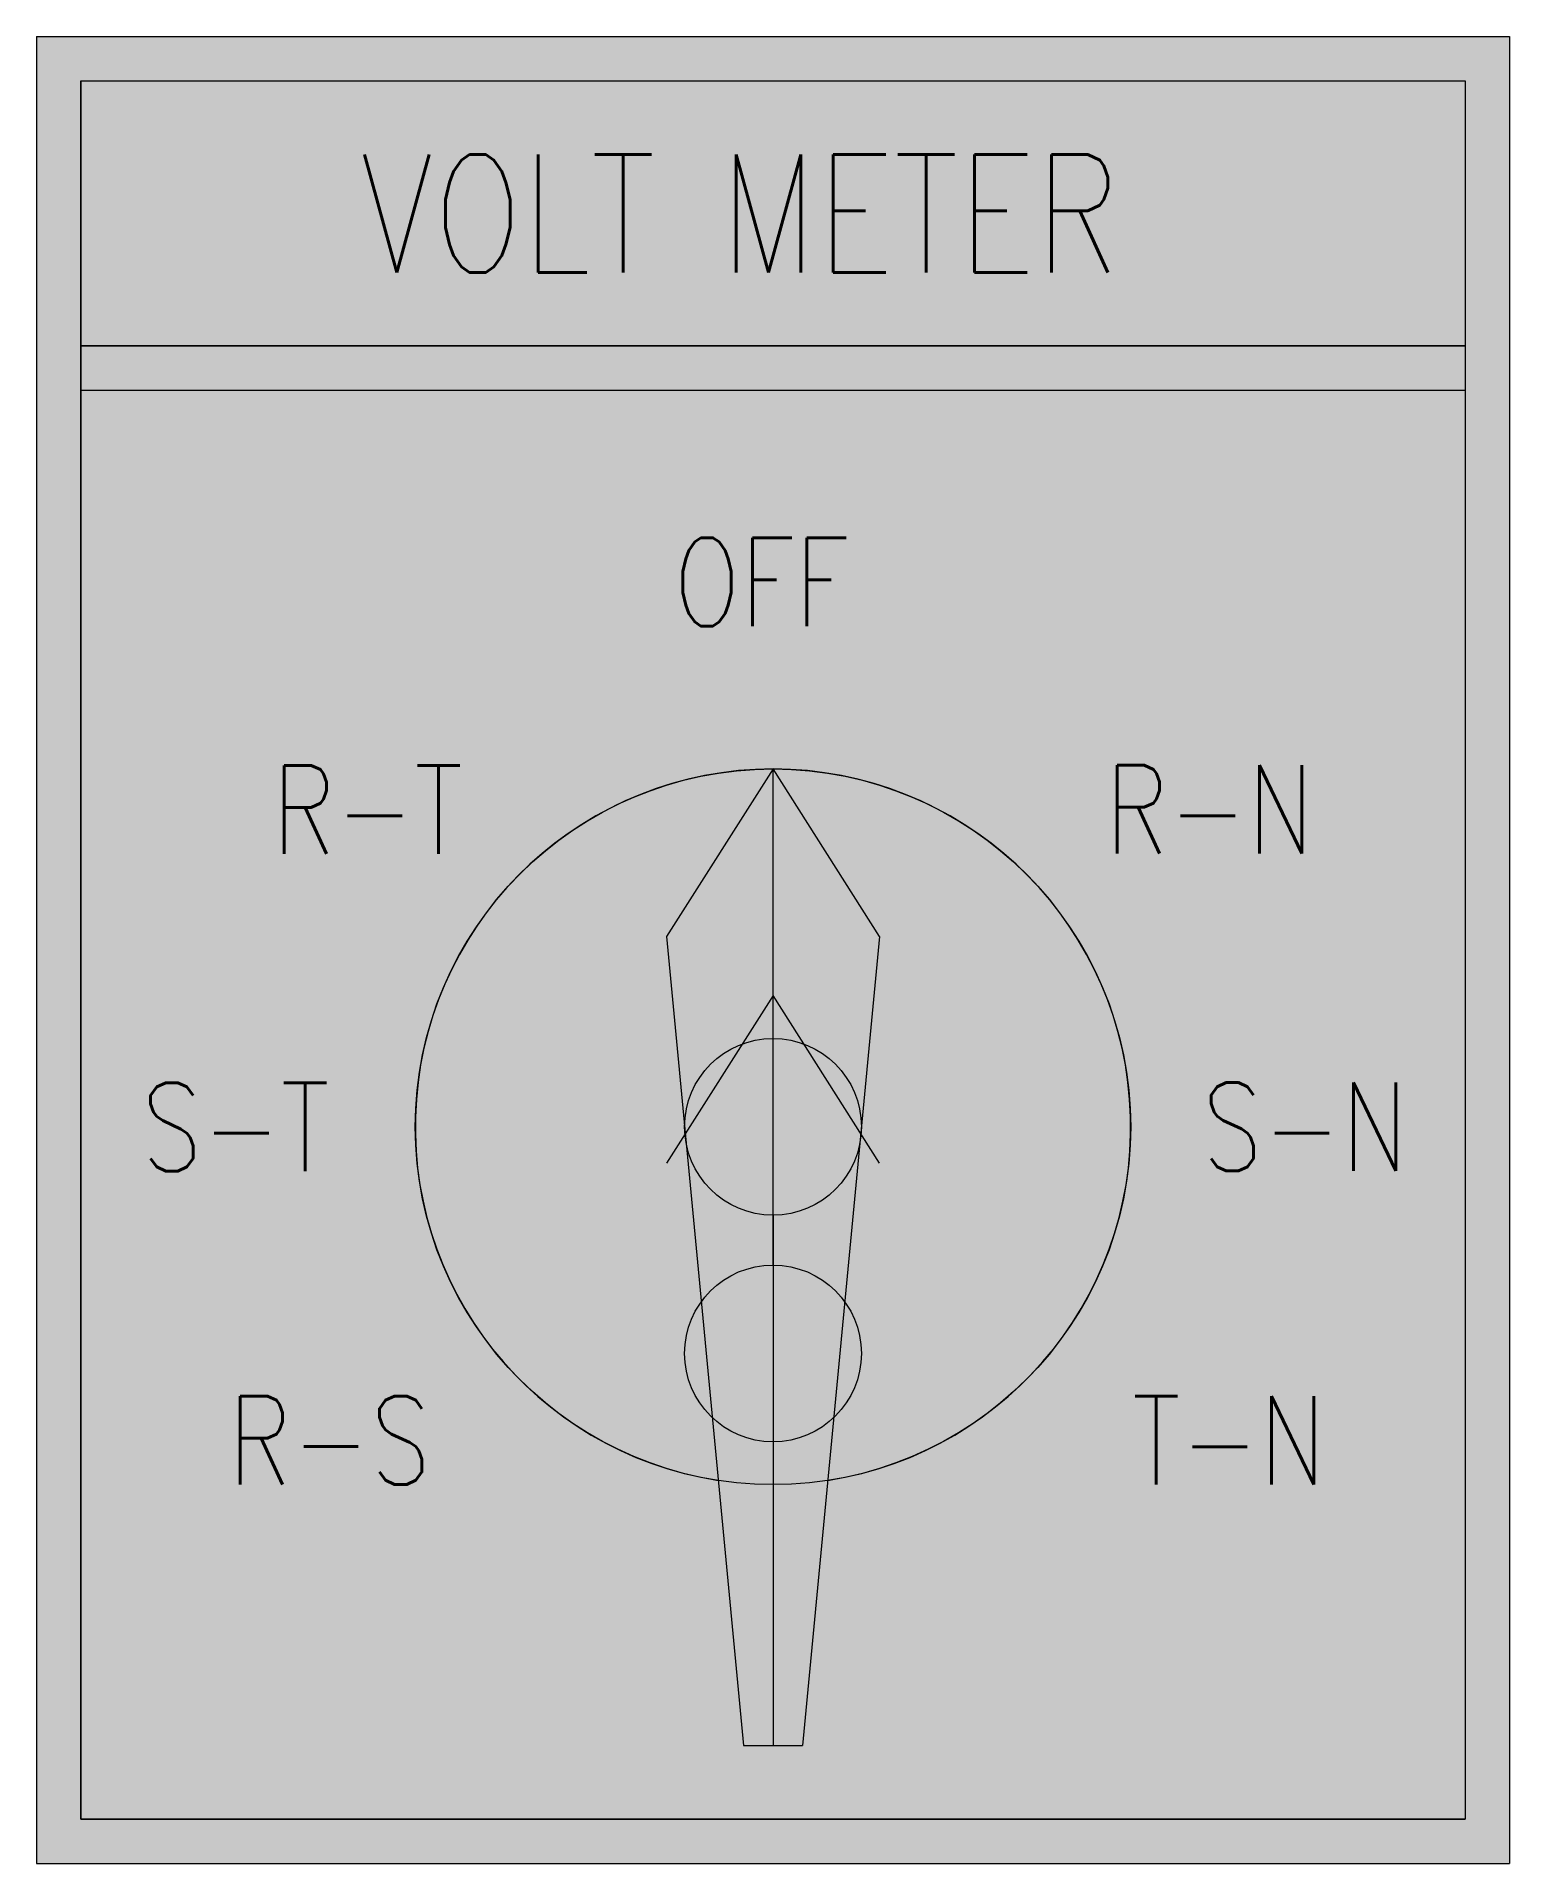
# Model space of a CAD drawing. Header units: millimetres. Extents: x 0 to 50, y 0 to 62.
import ezdxf

# ---------------------------------------------------------------- set-up
doc = ezdxf.new("R2010")
doc.units = ezdxf.units.MM
doc.layers.add('OBJ1', color=2, linetype='Continuous')
doc.styles.add('HTXT1', font='romans.shx', dxfattribs={"width": 0.8, "height": 3, "bigfont": 'extfont.shx'})

# ---------------------------------------------------------------- blocks, each defined once
blk = doc.blocks.new('*U166')
at = {"layer": 'OBJ1', "lineweight": 15}
h = blk.add_hatch(color=250, dxfattribs=at)
h.paths.add_polyline_path([(25, 37), (-25, 37), (-25, -25), (25, -25)])
h.paths.add_polyline_path([(23.5, -23.5), (-23.5, -23.5), (-23.5, 25), (23.5, 25)], flags=16)
h.paths.add_polyline_path([(23.5, 26.5), (-23.5, 26.5), (-23.5, 35.5), (23.5, 35.5)], flags=16)
at = {"layer": 'OBJ1', "lineweight": 15, "true_color": 0xc2c2b0}
blk.add_hatch(color=9, dxfattribs=at).paths.add_polyline_path([(-23.5, 26.5), (23.5, 26.5), (23.5, 35.5), (-23.5, 35.5)])
h = blk.add_hatch(color=9, dxfattribs=at)
h.paths.add_polyline_path([(23.5, 25), (-23.5, 25), (-23.5, -23.5), (23.5, -23.5)])
h.paths.add_polyline_path([(12.143, 0, -1), (-12.143, 0, -1)], flags=16)
at = {"layer": 'OBJ1', "lineweight": 15}
for points in [[(-1.857, -12), (-2.946, -0.566, -0.047511), (-3, 0), (-3.615, 6.459), (0, 12.143, 0.926031)], [(0, 12.143), (3.615, 6.459), (3, 0, -0.047511), (2.946, -0.566), (1.857, -12, 0.926031)]]:
    blk.add_hatch(color=250, dxfattribs=at).paths.add_polyline_path(points)
at = {"layer": 'OBJ1', "lineweight": 15, "true_color": 0x1c1c1c}
blk.add_hatch(color=250, dxfattribs=at).paths.add_polyline_path([(1.857, -12, 13.000008), (-1.857, -12), (-1, -21), (1, -21)])
at = {"layer": 'OBJ1', "lineweight": 15, "true_color": 0x595959}
for points in [[(0, 12.143), (-3.615, 6.459), (-3, 0, -0.414214), (0, 3)], [(3.615, 6.459), (0, 12.143), (0, 3, -0.414214), (3, 0)], [(0, 4.452), (-3.615, -1.232), (-3, -7.691, -0.414214), (0, -4.691)], [(3.615, -1.232), (0, 4.452), (0, -4.691, -0.414214), (3, -7.691)], [(0, -3, -0.359625), (-2.946, -0.566), (-1.857, -12, 0.038405), (0, -12.143)], [(2.946, -0.566, -0.359625), (0, -3), (0, -12.143, 0.038405), (1.857, -12)], [(0, -12.143, -0.038405), (-1.857, -12), (-1, -21), (0, -21)], [(1.857, -12, -0.038405), (0, -12.143), (0, -21), (1, -21)]]:
    blk.add_hatch(color=251, dxfattribs=at).paths.add_polyline_path(points)
at = {"layer": 'OBJ1', "lineweight": 15, "true_color": 0x5e5e5e}
for points in [[(-3, 0), (-2.946, -0.566, 0.826087), (2.946, -0.566), (3, 0, 1)], [(-3, -7.691), (-2.946, -8.258, 0.826087), (2.946, -8.258), (3, -7.691, 1)]]:
    blk.add_hatch(color=251, dxfattribs=at).paths.add_polyline_path(points)
at = {"layer": 'OBJ1', "color": 19, "lineweight": 15}
for p, q in [((-25, 37), (-25, -25)), ((-25, 37), (25, 37)), ((25, 37), (25, -25)), ((-23.5, 35.5), (23.5, 35.5)), ((-23.5, 35.5), (-23.5, 26.5)), ((-23.5, 35.5), (23.5, 35.5)), ((-23.5, 26.5), (-23.5, 35.5)), ((23.5, 35.5), (23.5, 26.5)), ((23.5, 35.5), (23.5, 26.5)), ((-23.5, 27.809), (-23.5, 18.809)), ((-23.5, 18.809), (-23.5, 27.809)), ((23.5, 27.809), (23.5, 18.809)), ((23.5, 27.809), (23.5, 18.809)), ((-23.5, 26.5), (23.5, 26.5)), ((23.5, 26.5), (-23.5, 26.5)), ((-23.5, 25), (-23.5, -23.5)), ((-23.5, 25), (23.5, 25)), ((-23.5, 25), (23.5, 25)), ((-23.5, -23.5), (-23.5, 25)), ((23.5, 25), (23.5, -23.5)), ((23.5, 25), (23.5, -23.5)), ((0, 12.143), (-3.615, 6.459)), ((3.615, 6.459), (0, 12.143)), ((-3.615, 6.459), (-1, -21)), ((3.615, 6.459), (1, -21)), ((0, 4.452), (-3.615, -1.232)), ((3.615, -1.232), (0, 4.452)), ((0, -3), (0, -21)), ((-1, -21), (1, -21)), ((-23.5, -23.5), (23.5, -23.5)), ((23.5, -23.5), (-23.5, -23.5)), ((-25, -25), (25, -25))]:
    blk.add_line(p, q, dxfattribs=at)
at = {"layer": 'OBJ1', "color": 0, "lineweight": 15}
for p, q in [((0, 3), (0, 12.143)), ((0, -4.691), (0, 4.452))]:
    blk.add_line(p, q, dxfattribs=at)
at = {"layer": 'OBJ1', "color": 19, "lineweight": 15}
for centre, radius in [((0, 0), 12.143), ((0, 0), 3), ((0, -7.691), 3)]:
    blk.add_circle(centre, radius, dxfattribs=at)
blk.add_arc((0, 0), 12.143, 278.79741, 261.20259, dxfattribs=at)
at = {"layer": 'OBJ1', "color": 19, "lineweight": 25, "true_color": 0x2f1818, "insert": (-14.001, 32.995), "char_height": 4, "width": 34.90395, "attachment_point": 1, "style": 'HTXT1'}
blk.add_mtext('VOLT METER', dxfattribs=at)
at = {"layer": 'OBJ1', "color": 250, "linetype": 'ByBlock', "lineweight": 18, "true_color": 0x363636, "char_height": 3, "attachment_point": 1, "style": 'HTXT1'}
for s, insert, width in [('OFF', (-3.374, 19.991), 9.59939), ('R-T', (-17.01, 12.266), 25), ('R-N', (11.266, 12.273), 15.97304), ('S-T', (-21.436, 1.494), 12.91185), ('S-N', (14.562, 1.5), 11.9679), ('R-S', (-18.502, -9.14), 22), ('T-N', (12.187, -9.143), 12.81324)]:
    blk.add_mtext(s, dxfattribs=dict(at, insert=insert, width=width))

msp = doc.modelspace()

# ---------------------------------------------------------------- block references
msp.add_blockref('*U166', (25, 25))

doc.saveas('drawing.dxf')
